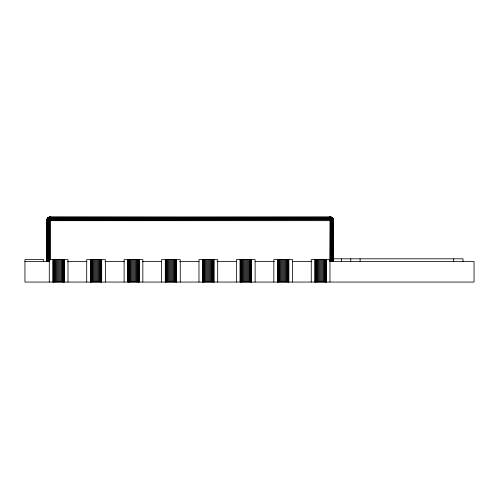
<?xml version="1.0" encoding="UTF-8"?>
<svg xmlns="http://www.w3.org/2000/svg" width="499" height="499" viewBox="0 0 499 499"><rect width="100%" height="100%" fill="white"/><g stroke="black" fill="none" stroke-linecap="round" stroke-linejoin="round"><path stroke-width="0.75" d="M50.399 220.683C51.952 215.144 46.981 216.741 46.657 220.683L333.519 220.683C333.557 218.681 331.773 216.903 329.777 216.94L329.777 217.814L332.24 217.882L333.463 220.034L333.463 261.476M330.425 261.476L330.575 220.234L329.777 216.94L331.504 217.371L332.833 218.556L333.295 220.683L333.295 261.476M331.648 261.476L331.829 220.234L331.149 217.882C329.546 215.287 329.958 218.743 330.12 220.234L330.425 220.683M49.12 261.476L49.12 220.683L49.719 217.882L50.399 216.94L50.399 259.935M331.055 261.476L331.055 220.683L330.369 217.184L329.777 216.94L330.881 217.882L331.648 220.683M333.02 261.476L333.164 219.785L332.184 217.882L331.055 217.165M49.12 220.683C49.089 216.591 51.035 215.144 49.75 220.683L49.75 259.935M46.657 220.683L46.881 219.404L47.923 217.882L50.399 216.94L49.158 217.882L48.54 220.234L48.528 261.476M330.064 217.184C329.246 216.104 333.008 218.294 331.885 217.601L50.193 217.184M50.05 217.046L50.131 217.371M47.991 261.476L47.991 220.683L48.709 218.2L50.399 216.94L49.956 216.965L49.077 217.184L329.777 217.165L331.093 217.184L332.091 217.882L333.295 219.404L333.519 220.683M47.53 261.476L47.53 220.683L48.447 218.2L50.399 216.94L49.856 217.046M333.238 220.234L332.864 218.942M47.155 261.476L47.155 220.683L48.291 217.882L50.399 216.94L48.59 217.601M333.02 220.683L332.646 218.556L331.461 217.371M46.881 261.476L46.881 220.683L48.372 217.601L50.399 216.94M50.274 216.965L47.96 217.882L46.881 219.404M46.657 261.476L46.713 220.683L47.461 218.556L49.12 217.165M333.251 219.354L46.906 219.354L46.713 220.683L46.688 220.234L47.648 218.2L332.559 218.2L333.295 219.404M332.652 218.556L333.295 220.683L331.841 217.601L329.939 217.371L329.876 216.965M48.671 217.882L49.364 217.184M50.399 217.165L48.665 217.371M49.382 220.234L49.75 220.683L50.287 220.234L50.399 218.812L333.064 218.942L332.833 218.556L329.777 218.812M50.399 218.812L50.399 217.814L329.976 217.601M332.646 261.476L332.808 220.234M330.151 217.371L329.926 216.965M50.399 217.814L50.399 217.439M43.663 261.476L43.663 259.605L24.95 259.605L24.95 282.06L474.05 282.06L474.05 261.476L329.777 261.476L330.007 217.882M48.291 217.882L48.74 217.371M330.082 218.942L329.777 219.404L330.113 219.785L333.382 219.785L333.17 219.354M49.351 217.371L49.775 217.046M331.149 217.882L329.777 216.94L331.392 217.882L332.141 219.785L332.184 261.476M330.375 218.2L330.737 217.371L329.777 216.94L331.062 217.184M329.777 220.683L330.12 220.234L333.463 220.234M48.952 220.234L48.528 220.683L48.16 220.234M48.74 217.601L47.817 218.942L47.53 220.683L47.243 220.234M47.53 218.275L48.372 217.601M48.147 217.882L48.821 217.371M50.399 220.034L330.113 219.785M329.777 216.996L330.662 217.046L49.195 217.184M49.133 217.184L49.544 217.046M48.278 217.601L50.337 217.601M47.923 217.882L50.324 217.882M47.324 218.556L50.305 218.556M47.093 218.942L50.299 218.942M46.775 219.785L50.287 219.785M46.688 220.234L50.287 220.234M332.821 258.8L463.028 258.8L463.028 261.476M24.95 261.476L49.75 261.476M67.521 261.476L86.976 261.476M104.871 261.476L124.332 261.476M142.227 261.476L161.682 261.476M179.584 261.476L199.039 261.476M216.934 261.476L236.401 261.476M255.07 261.476L274.525 261.476M292.42 261.476L311.875 261.476M332.976 219.785L331.648 217.601L330.201 216.965L331.96 217.882M330.612 217.046L330.213 216.965L331.804 217.882L332.646 220.683M330.506 217.046L330.145 216.965L330.949 217.601M330.176 217.046L330.55 217.371M330.862 217.184L331.847 218.2M329.777 220.034L330.12 220.234M330.756 217.184L331.61 217.882M331.324 218.2L332.633 219.354M331.024 218.2L331.479 218.556M330.706 218.2L331.604 218.942M332.49 218.556L332.066 218.2L332.484 218.942M330.8 218.556L331.255 218.942M330.575 220.234L331.055 220.683L331.436 220.234L330.987 219.785M330.943 219.354L331.398 219.785M331.935 218.942L332.746 219.785M331.71 219.354L332.521 220.234L332.184 220.683L332.141 219.785M332.053 219.354L332.465 219.785M332.496 218.2L332.764 218.556L332.559 218.2M332.858 219.354L333.463 220.683M331.199 217.371L331.392 217.882M47.81 220.234L47.991 220.683M47.025 220.234L47.155 220.683M46.856 220.234L46.881 220.683M453.672 258.8L453.672 261.476M360.11 258.8L360.11 261.476M350.753 258.8L350.753 261.476M341.397 258.8L341.397 261.476M329.964 282.06L329.964 259.605L311.251 259.605L311.251 282.06M326.221 259.605L326.221 282.06M326.134 259.605L326.134 282.06M325.884 259.605L325.884 282.06M325.467 259.605L325.467 282.06M324.905 259.605L324.905 282.06M324.213 259.605L324.213 282.06M323.414 259.605L323.414 282.06M322.529 259.605L322.529 282.06M321.581 259.605L321.581 282.06M320.608 259.605L320.608 282.06M319.634 259.605L319.634 282.06M318.686 259.605L318.686 282.06M317.801 259.605L317.801 282.06M317.002 259.605L317.002 282.06M316.31 259.605L316.31 282.06M315.748 259.605L315.748 282.06M315.331 259.605L315.331 282.06M315.081 259.605L315.081 282.06M314.994 259.605L314.994 282.06M292.539 282.06L292.539 259.605L273.826 259.605L273.826 282.06M288.796 259.605L288.796 282.06M288.709 259.605L288.709 282.06M288.459 259.605L288.459 282.06M288.042 259.605L288.042 282.06M287.48 259.605L287.48 282.06M286.788 259.605L286.788 282.06M285.989 259.605L285.989 282.06M285.104 259.605L285.104 282.06M284.156 259.605L284.156 282.06M283.183 259.605L283.183 282.06M282.209 259.605L282.209 282.06M281.261 259.605L281.261 282.06M280.376 259.605L280.376 282.06M279.577 259.605L279.577 282.06M278.885 259.605L278.885 282.06M278.323 259.605L278.323 282.06M277.906 259.605L277.906 282.06M277.656 259.605L277.656 282.06M277.569 259.605L277.569 282.06M255.114 282.06L255.114 259.605L236.401 259.605L236.401 282.06M251.371 259.605L251.371 282.06M251.284 259.605L251.284 282.06M251.034 259.605L251.034 282.06M250.617 259.605L250.617 282.06M250.055 259.605L250.055 282.06M249.363 259.605L249.363 282.06M248.564 259.605L248.564 282.06M247.679 259.605L247.679 282.06M246.731 259.605L246.731 282.06M245.758 259.605L245.758 282.06M244.784 259.605L244.784 282.06M243.836 259.605L243.836 282.06M242.951 259.605L242.951 282.06M242.152 259.605L242.152 282.06M241.46 259.605L241.46 282.06M240.898 259.605L240.898 282.06M240.481 259.605L240.481 282.06M240.231 259.605L240.231 282.06M240.144 259.605L240.144 282.06M217.689 282.06L217.689 259.605L198.976 259.605L198.976 282.06M213.946 259.605L213.946 282.06M213.859 259.605L213.859 282.06M213.609 259.605L213.609 282.06M213.192 259.605L213.192 282.06M212.63 259.605L212.63 282.06M211.938 259.605L211.938 282.06M211.139 259.605L211.139 282.06M210.254 259.605L210.254 282.06M209.306 259.605L209.306 282.06M208.333 259.605L208.333 282.06M207.359 259.605L207.359 282.06M206.411 259.605L206.411 282.06M205.526 259.605L205.526 282.06M204.727 259.605L204.727 282.06M204.035 259.605L204.035 282.06M203.473 259.605L203.473 282.06M203.056 259.605L203.056 282.06M202.806 259.605L202.806 282.06M202.719 259.605L202.719 282.06M180.264 282.06L180.264 259.605L161.551 259.605L161.551 282.06M176.521 259.605L176.521 282.06M176.434 259.605L176.434 282.06M176.184 259.605L176.184 282.06M175.767 259.605L175.767 282.06M175.205 259.605L175.205 282.06M174.519 259.605L174.519 282.06M173.714 259.605L173.714 282.06M172.829 259.605L172.829 282.06M171.881 259.605L171.881 282.06M170.907 259.605L170.907 282.06M169.934 259.605L169.934 282.06M168.986 259.605L168.986 282.06M168.101 259.605L168.101 282.06M167.296 259.605L167.296 282.06M166.61 259.605L166.61 282.06M166.048 259.605L166.048 282.06M165.631 259.605L165.631 282.06M165.381 259.605L165.381 282.06M165.294 259.605L165.294 282.06M142.839 282.06L142.839 259.605L124.126 259.605L124.126 282.06M139.096 259.605L139.096 282.06M139.009 259.605L139.009 282.06M138.759 259.605L138.759 282.06M138.342 259.605L138.342 282.06M137.78 259.605L137.78 282.06M137.094 259.605L137.094 282.06M136.289 259.605L136.289 282.06M135.404 259.605L135.404 282.06M134.456 259.605L134.456 282.06M133.483 259.605L133.483 282.06M132.509 259.605L132.509 282.06M131.561 259.605L131.561 282.06M130.676 259.605L130.676 282.06M129.871 259.605L129.871 282.06M129.185 259.605L129.185 282.06M128.623 259.605L128.623 282.06M128.206 259.605L128.206 282.06M127.956 259.605L127.956 282.06M127.869 259.605L127.869 282.06M105.414 282.06L105.414 259.605L86.701 259.605L86.701 282.06M101.671 259.605L101.671 282.06M101.584 259.605L101.584 282.06M101.334 259.605L101.334 282.06M100.917 259.605L100.917 282.06M100.355 259.605L100.355 282.06M99.669 259.605L99.669 282.06M98.864 259.605L98.864 282.06M97.979 259.605L97.979 282.06M97.031 259.605L97.031 282.06M96.058 259.605L96.058 282.06M95.084 259.605L95.084 282.06M94.136 259.605L94.136 282.06M93.251 259.605L93.251 282.06M92.446 259.605L92.446 282.06M91.76 259.605L91.76 282.06M91.198 259.605L91.198 282.06M90.781 259.605L90.781 282.06M90.531 259.605L90.531 282.06M90.444 259.605L90.444 282.06M67.989 282.06L67.989 259.605L49.276 259.605L49.276 282.06M64.246 259.605L64.246 282.06M64.159 259.605L64.159 282.06M63.909 259.605L63.909 282.06M63.492 259.605L63.492 282.06M62.93 259.605L62.93 282.06M62.244 259.605L62.244 282.06M61.439 259.605L61.439 282.06M60.554 259.605L60.554 282.06M59.606 259.605L59.606 282.06M58.633 259.605L58.633 282.06M57.659 259.605L57.659 282.06M56.711 259.605L56.711 282.06M55.826 259.605L55.826 282.06M55.021 259.605L55.021 282.06M54.335 259.605L54.335 282.06M53.773 259.605L53.773 282.06M53.356 259.605L53.356 282.06M53.106 259.605L53.106 282.06M53.019 259.605L53.019 282.06"/></g></svg>
